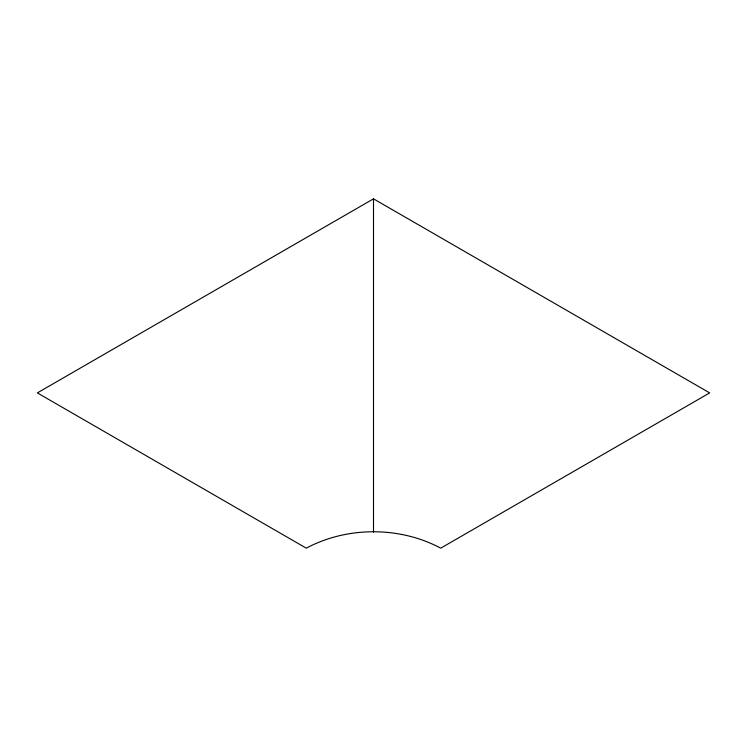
<?xml version="1.0" encoding="UTF-8"?>
<svg xmlns="http://www.w3.org/2000/svg" width="747" height="747" viewBox="0 0 747 747"><rect width="100%" height="100%" fill="white"/><g stroke="black" fill="none" stroke-linecap="round" stroke-linejoin="round"><path stroke-width="1.12" d="M373.5 198.833L37.35 392.903L306.27 548.167C347.131 526.299 399.869 526.299 440.73 548.167L709.65 392.903L373.5 198.833L373.5 532.088"/></g></svg>
